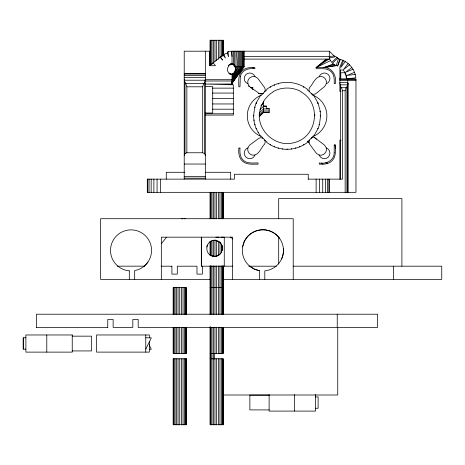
<?xml version="1.0" encoding="UTF-8"?>
<svg xmlns="http://www.w3.org/2000/svg" width="465" height="465" viewBox="0 0 465 465"><rect width="100%" height="100%" fill="white"/><g stroke="black" fill="none" stroke-linecap="round" stroke-linejoin="round"><path stroke-width="0.7" d="M25.889 349.151L23.25 349.151L23.25 337.805L25.889 337.805M201.333 266.201L201.339 237.179L201.333 266.201L232.855 266.195M233.325 113.791L205.321 113.791L205.321 112.478M205.321 113.791L205.327 113.001L212.714 113.001L212.714 86.618L205.327 86.618M215.963 240.132C204.949 239.399 203.263 255.645 214.499 256.517M309.504 139.953L307.162 142.005L307.452 142.447C300.466 147.76 291.421 150.172 282.714 149.062L282.784 148.538M287.085 148.823L287.085 149.346M244.201 51.197L244.201 66.762L232.029 83.154L232.785 73.894C240.539 69.959 235.871 57.794 237.243 51.197M247.903 147.922C247.078 150.916 249.002 154.241 252.007 155.031C258.709 156.449 260.894 147.614 264.626 144.069C266.864 140.57 262.359 136.071 258.86 138.303L249.403 145.318L247.903 147.922A5.551 5.551 0 0 0 245.863 157.071A5.551 5.551 0 0 0 255.012 155.031M259.389 115.843C259.551 106.09 264.87 96.877 273.234 91.855L273.135 91.611C281.726 86.856 292.45 86.839 301.035 91.611L300.936 91.855C321.943 103.311 317.508 136.972 294.258 142.604C276.227 147.864 257.366 131.49 259.389 112.978M314.294 137.355L324.768 145.318L326.273 147.922A5.551 5.551 0 0 1 328.313 157.071A5.551 5.551 0 0 1 319.164 155.031L316.56 153.526L309.545 144.069C307.807 141.157 310.341 138 313.201 137.21L314.294 137.355L316.462 139.157M326.273 83.77C327.093 80.776 325.175 77.446 322.164 76.661C315.468 75.237 313.276 84.078 309.545 87.618C307.813 90.518 310.306 93.698 313.201 94.412L315.619 93.889L324.768 86.374L326.273 83.77A5.551 5.551 0 0 0 328.313 74.621A5.551 5.551 0 0 0 319.164 76.661M243.707 51.197L243.707 66.762L232.029 83.154L233.68 73.017L235.627 71.058L235.627 68.384M205.327 155.403L204.554 153.537L204.554 82.607L205.327 79.073M347.256 192.33L347.256 86.792L348.029 83.462L347.012 86.792L347.012 192.33M282.714 149.062L278.413 148.207L278.552 147.696M243.096 51.197L243.096 66.762L232.029 83.154L234.005 73.383M242.37 51.197L242.37 66.762L232.029 83.154L235.993 66.762L235.993 51.197M242.602 246.909L244.195 241.771M345.146 192.33L345.146 90.762L346.117 87.693L347.256 86.792M204.554 153.537L202.688 152.764L202.688 86.804L203.769 83.392L204.554 82.607M241.527 51.197L241.527 66.762L232.029 83.154L235.796 71.319M206.745 246.967L207.378 245.003M336.178 65.705L333.271 63.949L323.919 67.553C332.219 67.373 336.875 76.173 335.381 83.607L334.207 83.642C334.376 79.509 334.405 74.836 331.214 71.72C327.25 67.698 321.187 68.861 316.124 68.727L316.124 67.553L323.919 67.553L336.178 65.705L338.427 58.782L337.049 57.34L334.277 55.992L329.319 51.197L232.029 51.197L228.042 51.627L227.153 53.08L223.938 54.318L209.587 65.705L209.587 51.197L184.221 51.197L184.221 179.135M339.81 59.229L337.561 66.152L340.351 59.404C348.581 61.706 355.016 69.308 355.818 77.771L347.338 78.893L346.373 78.504L346.001 75.714L344.78 72.755L340.787 72.755L340.775 78.475L339.874 78.893L355.963 78.893L355.963 192.33L147.295 192.33L147.295 179.135L234.389 179.135L234.389 174.259L308.26 174.259L308.26 179.135M278.413 148.207L274.269 146.795L274.466 146.312M240.585 51.197L240.585 66.762L232.029 83.154L238.435 66.762L238.435 51.197M184.221 155.403L184.994 153.537L184.994 82.607L184.221 79.073M342.659 60.357L339.874 67.105L339.874 91.477L341.06 91.477M343.53 60.717L340.746 67.466L345.361 61.473M232.029 83.154L239.551 66.762L239.551 51.197M145.772 349.145L151.317 337.805L145.772 337.805M274.269 146.795L270.334 144.859L270.601 144.406M262.981 93.424L260.923 95.773L260.487 95.476L256.145 102.992L254.733 107.142L255.233 107.31L254.715 107.206L253.582 115.808L254.111 115.843L253.582 115.878L253.867 120.185L254.396 120.15L253.873 120.255L254.715 124.481L255.233 124.382L254.733 124.55L256.122 128.636L256.622 128.462L256.145 128.7L260.487 136.21L260.923 135.919L262.981 138.262M311.195 138.262L313.247 135.919L313.689 136.21L318.025 128.7L317.554 128.462L318.054 128.636L319.438 124.55L318.938 124.382L319.455 124.481L320.588 115.878L320.065 115.843L320.588 115.808L320.309 111.507L319.781 111.542L320.298 111.437L318.054 103.056L313.689 95.476L313.247 95.773L311.195 93.424M348.087 63.571L343.472 69.57L349.68 64.798M161.326 243.77L166.517 237.179M234.773 66.536L234.546 66.315L235.145 65.705L234.715 65.17L232.384 63.908M260.853 105.788L263.37 103.277M259.848 109.845L263.37 106.328L266.271 106.328M259.848 112.472L263.37 108.95L269.171 108.95M259.348 114.983L263.37 110.966L269.171 110.966M259.348 116.25L263.37 112.228L269.171 112.228M259.348 116.68L263.37 112.658L269.171 112.658L269.171 108.392L266.271 108.392M339.874 78.893L340.438 78.329L340.456 69.971L343.071 69.971L345.077 72.587L346.338 75.626L346.692 78.329L347.338 78.893M337.049 57.34L331.679 62.461L329.993 59.665L329.319 56.474L244.201 56.474M337.805 58.131L332.434 63.252L333.271 63.949M213.104 256.174C224.601 258.203 225.537 239.644 213.888 240.504M264.666 91.739L267.015 89.681L266.718 89.245L270.305 86.85L270.601 87.286L270.363 86.816L274.234 84.903L274.466 85.38L274.298 84.88L278.384 83.491L278.552 83.991L278.448 83.473C286.917 81.195 296.199 82.491 303.808 86.816L303.575 87.286L303.866 86.85L307.452 89.245L307.162 89.681L309.504 91.739M326.18 59.107L316.124 67.553L330.452 60.659M351.778 67.53L345.571 72.302L353.063 69.204M327.36 59.107L316.124 67.553L329.65 58.631M229.751 64.35L233.657 64.35L230.373 64.077L233.035 64.077L231.029 63.908L229.751 64.35L228.269 65.705L228.879 66.309C224.95 69.454 229.123 75.644 233.628 73.923M228.472 65.495L230.983 64.432L233.697 64.769M354.377 72.377L346.884 75.475L355.365 74.354M184.994 153.537L186.86 152.764L202.688 152.764M334.184 64.548L323.919 67.553L336.178 65.431M232.314 74.028L233.418 73.72M184.454 218.719L185.5 218.713M244.201 59.107L329.319 59.107L329.319 51.197M209.587 65.705L215.458 65.705L213.139 62.746M244.201 66.762L234.465 66.762L233.372 64.565L233.372 51.197M184.221 73.621L205.327 73.621M184.221 74.069L205.327 74.069M184.221 75.382L205.327 75.382M184.221 77.481L205.327 77.481M339.874 79.294L355.963 79.294M205.327 79.701L232.029 79.701M184.582 80.213L204.96 80.213M339.874 80.486L355.963 80.486M205.327 81.003L232.029 81.003M339.874 82.375L347.785 82.375M184.994 82.607L185.773 83.392L203.769 83.392M232.029 84.026L205.327 84.026L233.325 84.828L233.325 115.093L205.321 115.093M339.874 83.462L340.31 84.828L347.593 84.828M185.773 83.392L186.86 86.804L202.688 86.804M250.705 87.333L252.815 87.333L252.815 89.716M340.31 84.828L340.647 86.792L341.543 87.693L346.117 87.693M250.705 87.769L252.815 87.769M212.505 88.141L233.325 88.141M341.543 87.693L342.513 90.762L345.146 90.762M212.505 93.064L233.325 93.064M258.441 93.668L263.37 93.668M212.505 98.458L233.325 98.458M212.505 103.957L233.325 103.957M263.37 105.933L266.271 105.933L266.271 108.95M212.505 109.194L233.325 109.194M341.06 140.215L339.874 140.215L339.874 179.135M184.221 164.04L205.327 164.04M184.681 172.277L166.278 172.277L166.278 179.135M205.327 172.277L230.681 172.277L230.681 179.135M184.221 176.537L205.327 176.537M184.221 178.147L205.327 178.147M308.057 179.135L342.513 179.135L342.513 90.762M117.203 266.166L144.551 266.166M161.111 266.195L171.905 266.195M248.816 266.195L276.425 266.195M293.13 266.195L441.75 266.195L441.75 279.389L222.636 279.389M210.32 279.389L100.643 279.389L100.643 218.713L293.223 218.719L293.223 279.389M210.075 287.568L223.264 287.568M36.491 327.406L107.758 327.406M72.238 336.16L91.495 336.16L91.495 350.936L72.238 350.936M149.236 349.285L151.317 349.285L149.16 344.873M210.075 353.522L223.264 353.522L223.264 327.43M210.075 358.8L223.264 358.8L223.264 424.748L210.075 424.748L210.075 326.814M223.241 394.994L337.747 394.994L337.747 327.406M269.125 395.134L249.862 395.134L249.862 409.903L269.125 409.903M315.473 396.912L318.112 396.912L318.112 408.258L315.473 408.258M215.789 237.179L219.224 237.185M221.032 237.179L224.107 237.185M181.495 218.713L183.082 218.719M230.245 237.179L230.954 237.185L232.547 238.952M229.844 73.952L231.163 74.034M229.832 74.034L231.14 74.197M255.012 76.661C252.018 75.841 248.688 77.76 247.903 80.765C246.479 87.466 255.32 89.652 258.86 93.384C262.359 95.621 266.864 91.117 264.626 87.618L257.616 78.161L255.012 76.661A5.551 5.551 0 0 0 245.863 74.621A5.551 5.551 0 0 0 247.903 83.77M319.164 155.031C323.274 156.263 327.505 152.032 326.273 147.922M234.546 66.315L235.767 67.948L236.11 70.215M259.423 279.389L259.423 270.653L254.291 269.066L249.746 266.207M338.427 58.782L340.351 59.404M228.797 73.319L230.047 73.749M308.981 141.959L307.789 141.453L309.126 143.051M234.848 66.611L236.11 67.39M270.334 144.859L266.718 142.447L267.015 142.005L264.666 139.953M321.6 162.965L322.931 164.139M325.878 162.698L326.779 163.761M220.294 57.148L222.607 60.107L220.393 57.067M252.838 67.547L253.756 68.727M326.895 162.5L327.645 163.459M223.177 55.044L225.391 58.079L223.938 54.318M303.837 144.859L303.575 144.406M235.185 66.948L235.767 67.948M299.908 146.795L299.704 146.312M227.153 53.08L228.606 56.84L228.042 51.627M295.757 148.207L295.624 147.696M291.462 149.062L291.392 148.538M334.899 144.882L335.381 148.19M231.465 51.255L232.029 56.474M234.703 66.762L234.703 51.197M401.9 266.195L401.9 198.607L278.698 198.607L278.698 218.742M393.471 266.195L393.471 279.389M348.029 83.462L348.029 192.33M347.785 80.486L347.785 192.33M340.647 86.792L340.647 179.135M337.235 314.212L337.235 327.406M329.319 179.135L329.319 192.33M328.865 179.135L328.865 192.33M327.552 179.135L327.552 192.33M325.454 179.135L325.454 192.33M322.727 179.135L322.727 192.33M319.542 179.135L319.542 192.33M316.124 179.135L316.124 192.33M315.473 394.541L315.473 411.089L269.125 411.089L269.125 394.657M314.788 114.413L314.788 115.843M294.578 394.657L294.578 411.089M278.698 236.72L278.698 264.039M264.794 279.389L264.794 270.863A20.605 20.605 0 0 0 281.581 258.964A20.512 20.512 0 0 0 283.377 248.467M263.37 101.225L263.37 112.658M232.547 279.389L232.547 237.179L161.326 237.179L161.326 279.389M232.029 51.197L232.029 64.35M232.029 74.028L232.029 84.828M224.264 237.179L224.264 266.201M223.264 54.76L223.264 40.252L210.075 40.252L210.075 65.641M223.264 192.597L223.264 218.719M223.264 265.87L223.264 314.48M223.043 40.252L223.043 55.486M223.043 192.597L223.043 218.719M223.043 265.87L223.043 314.48M223.043 327.43L223.043 353.522M223.043 358.8L223.043 424.748M222.38 40.252L222.38 56.207M222.38 192.597L222.38 218.719M222.38 245.561L222.38 250.635M222.38 265.87L222.38 314.387M222.38 327.43L222.38 353.522M222.38 358.8L222.38 424.748M221.334 40.252L221.334 56.933M221.334 192.597L221.334 218.719M221.334 244.108L221.334 252.815M221.334 265.87L221.334 314.387M221.334 327.43L221.334 353.522M221.334 358.8L221.334 424.748M219.968 40.252L219.968 57.66M219.968 192.597L219.968 218.719M219.968 241.934L219.968 254.262M219.968 265.87L219.968 314.387M219.968 327.43L219.968 353.522M219.968 358.8L219.968 424.748M218.376 40.252L218.376 59.113M218.376 192.597L218.376 218.719M218.376 241.207L218.376 255.715M218.376 265.87L218.376 314.387M218.376 327.43L218.376 353.522M218.376 358.8L218.376 424.748M216.667 40.252L216.667 60.56M216.667 192.597L216.667 218.719M216.667 240.481L216.667 256.442M216.667 265.87L216.667 314.387M216.667 327.43L216.667 353.522M216.667 358.8L216.667 424.748M214.964 40.252L214.964 61.287M214.964 192.597L214.964 218.719M214.964 240.481L214.964 256.442M214.964 265.87L214.964 314.387M214.964 327.43L214.964 353.522M214.964 358.8L214.964 424.748M214.545 353.29L214.545 359.044M213.371 40.252L213.371 62.74M213.371 192.597L213.371 218.719M213.371 240.481L213.371 256.442M213.371 265.87L213.371 314.387M213.371 327.43L213.371 424.748M212.011 40.252L212.011 64.187M212.011 192.597L212.011 218.719M212.011 240.481L212.011 255.715M212.011 265.87L212.011 314.387M212.011 327.43L212.011 424.748M210.959 40.252L210.959 64.914M210.959 192.597L210.959 218.719M210.959 241.207L210.959 255.715M210.959 265.87L210.959 314.387M210.959 327.43L210.959 424.748M210.302 40.252L210.302 65.641M210.302 192.597L210.302 218.719M210.302 241.207L210.302 255.715M210.302 265.87L210.302 314.48M210.302 326.814L210.302 424.748M210.075 192.597L210.075 218.719M210.075 241.207L210.075 254.989M210.075 265.87L210.075 314.48M205.327 51.197L205.327 179.135M202.351 266.195L202.351 274.112L196.968 274.112L196.968 266.195L177.293 266.195L177.293 274.112L171.905 274.112L171.905 266.166M186.86 86.804L186.86 152.764M186.337 314.387L186.331 287.568L173.143 287.568L173.143 314.387M186.331 327.43L186.337 353.522L173.143 353.522L173.143 327.43M186.116 287.568L186.116 314.387M186.116 327.43L186.116 353.522M186.11 358.8L186.11 424.748M185.454 287.568L185.454 314.387M185.454 327.43L185.454 353.522M185.448 358.8L185.448 424.748M184.407 287.568L184.407 314.387M184.407 327.43L184.407 353.522M184.402 358.8L184.402 424.748M183.036 287.568L183.036 314.387M183.036 327.43L183.036 353.522M183.036 358.8L183.036 424.748M181.449 287.568L181.449 314.387M181.449 327.43L181.449 353.522M181.443 358.8L181.443 424.748M179.74 287.568L179.74 314.387M179.74 327.43L179.74 353.522M179.74 358.8L179.74 424.748M178.037 287.568L178.037 314.387M178.037 327.43L178.037 353.522M178.031 358.8L178.031 424.748M176.444 287.568L176.444 314.387M176.444 327.43L176.444 353.522M176.444 358.8L176.444 424.748M175.084 287.568L175.084 314.387M175.084 327.43L175.084 353.522M175.078 358.8L175.078 424.748M174.032 287.568L174.032 314.387M174.032 327.43L174.032 353.522M174.026 358.8L174.026 424.748M173.369 287.568L173.369 314.387M173.369 327.43L173.369 353.522M173.369 358.8L173.369 424.748M160.483 179.135L160.483 192.33M157.065 179.135L157.065 192.33M153.886 179.135L153.886 192.33M151.154 179.135L151.154 192.33M149.341 337.828L149.341 334.969L96.575 334.969L96.575 352.115L149.341 352.115L149.341 341.403M149.056 179.135L149.056 192.33M147.742 179.135L147.742 192.33M145.772 334.969L145.772 352.115M134.676 279.389L134.676 270.613A20.611 20.611 0 0 0 147.905 262.074M129.311 270.874L129.311 279.389M107.758 327.436L107.758 319.49L113.14 319.49L113.14 327.406L132.816 327.406L132.816 319.49L138.198 319.49L138.198 327.406L377.597 327.406L377.597 314.212L36.491 314.212L36.491 327.436M46.779 334.974L46.779 352.121M23.25 337.805L23.25 349.151M209.401 254.419A7.876 7.876 0 0 0 215.167 256.279A7.963 7.963 0 0 0 219.027 254.907M213.888 240.579A7.876 7.876 0 0 1 217.882 241.312M217.916 241.236A7.888 7.888 0 0 1 221.979 245.729M129.369 270.851A20.524 20.524 0 0 1 111.71 243.486A20.524 20.524 0 0 1 142.72 233.523A20.524 20.524 0 0 1 144.301 266.056M244.154 241.736A20.605 20.605 0 0 1 279.68 238.44M259.423 270.653A20.565 20.565 0 0 1 243.009 245.154A20.565 20.565 0 0 1 269.834 231.018A20.565 20.565 0 0 1 281.587 258.97M249.403 86.374A6.87 6.87 0 0 1 248.24 86.002M260.487 136.21A22.32 22.32 0 0 1 260.487 95.476M313.689 95.476A22.32 22.32 0 0 1 313.689 136.21M329.319 56.474L329.319 57.637L334.382 57.079L334.277 55.992L329.319 56.474M240.341 76.266L239.969 86.81L238.795 86.81C238.836 81.427 237.853 75.057 242.131 70.883C245.45 67.489 250.408 67.32 254.849 67.547L254.884 68.727C249.071 67.849 241.922 69.889 240.341 76.266M334.201 152.601C334.416 160.344 326.105 164.372 319.286 162.965L319.327 164.139C323.762 164.372 328.726 164.203 332.045 160.809C336.317 156.635 335.341 150.259 335.381 144.882L334.201 144.882L334.201 152.601M258.528 132.333L258.092 132.624L258.528 132.333M318.025 102.992L317.554 103.224L318.054 103.056M239.969 148.044L238.789 148.085C238.562 152.52 238.731 157.484 242.126 160.803C246.299 165.075 252.669 164.099 258.052 164.139L258.052 162.959C252.989 162.831 246.927 163.994 242.957 159.972C239.771 156.856 239.795 152.177 239.969 148.044M72.238 334.974L25.889 334.974L25.889 352.121L72.238 352.121L72.238 334.974M186.331 358.8L173.143 358.8L173.143 424.748L186.331 424.748L186.331 358.8M256.622 103.224L256.122 103.056L256.622 103.224"/></g></svg>
